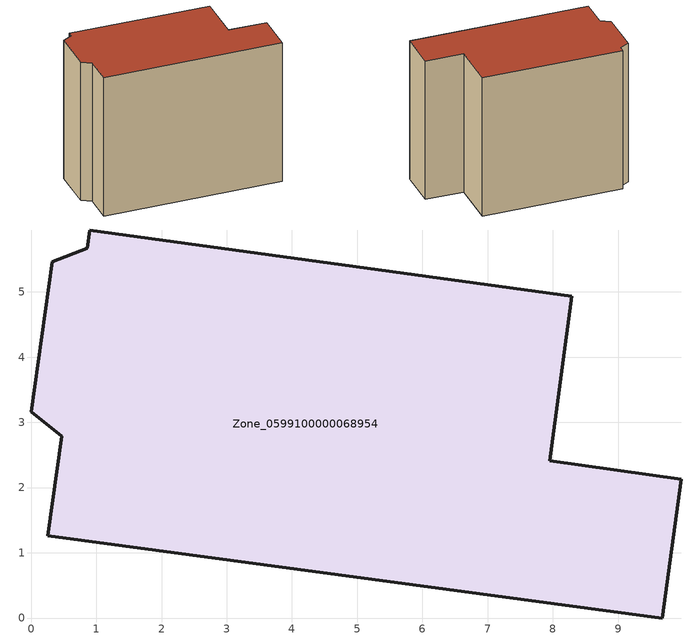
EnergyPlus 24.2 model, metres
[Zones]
Zone_0599100000068954
 floor ground (C_G): 7.95,2.41 9.97,2.13 9.68,0 0.26,1.26 0.47,2.79 0,3.16 0.32,5.46 0.86,5.67 0.9,5.95 8.29,4.93 z2.52
 wall outside (C_F): 0.86,5.67 0.32,5.46 0,3.16 0.47,2.79 0.26,1.26 9.68,0 9.97,2.13 7.95,2.41 8.29,4.93 0.9,5.95 0.86,5.67 z2.52:10.44
 roof outside (C_R): 8.29,4.93 0.9,5.95 0.86,5.67 0.32,5.46 0,3.16 0.47,2.79 0.26,1.26 9.68,0 9.97,2.13 7.95,2.41 z10.44
[BUILDING]
Pand.0599100000068954: North Axis=0; Terrain=City; Loads Convergence Tolerance Value=0.04; Temperature Convergence Tolerance Value=0.4; Solar Distribution=FullExterior; Maximum Number of Warmup Days=25; Minimum Number of Warmup Days=1
[Site:Location]
Rotterdam.The.Hague.AP_ZH_NLD Design_Conditions: Latitude=51.96; Longitude=4.45; Time Zone=1; Elevation=-4.5
[SITE:GROUNDTEMPERATURE:BUILDINGSURFACE]
18, 18, 18, 18, 18, 18, 18, 18, 18, 18, 18, 18
[MATERIAL] Thermal Absorptance=0.9; Solar Absorptance=0.7; Visible Absorptance=0.7
Name | Roughness | Thickness | Conductivity | Density | Specific Heat
G.TI.1946 | MediumSmooth | 0.15 | 1 | 540 | 1210
F.TI.1946 | Rough | 0.3 | 0.857143 | 1920 | 840
R.TI.1946 | MediumRough | 0.2 | 0.1 | 1500 | 1000
[CONSTRUCTION]
C_G: G.TI.1946
C_F: F.TI.1946
C_R: R.TI.1946
[ZONE]
Zone_0599100000068954: Type=1; Multiplier=1; Ceiling Height=Autocalculate; Volume=Autocalculate; Floor Area=autocalculate; Part of Total Floor Area=Yes
[ZONEINFILTRATION:DESIGNFLOWRATE]
Infil_Zone_0599100000068954: Zone or ZoneList or Space or SpaceList=Zone_0599100000068954; Schedule=AlwaysOn; Design Flow Rate Calculation Method=Flow/Area; Flow Rate per Floor Area=0.003; Constant Term Coefficient=1; Temperature Term Coefficient=0; Velocity Term Coefficient=0; Velocity Squared Term Coefficient=0
[HVACTEMPLATE:ZONE:IDEALLOADSAIRSYSTEM]
Zone_0599100000068954: Maximum Heating Supply Air Temperature=50; Minimum Cooling Supply Air Temperature=13; Maximum Heating Supply Air Humidity Ratio=0.0156; Minimum Cooling Supply Air Humidity Ratio=0.0077; Heating Limit=NoLimit; Cooling Limit=NoLimit; Dehumidification Control Type=ConstantSensibleHeatRatio; Cooling Sensible Heat Ratio=0.7; Dehumidification Setpoint=60; Humidification Control Type=None; Humidification Setpoint=30; Outdoor Air Method=None; Outdoor Air Flow Rate per Person=0.00944; Outdoor Air Flow Rate per Zone Floor Area=0; Outdoor Air Flow Rate per Zone=0; Demand Controlled Ventilation Type=None; Outdoor Air Economizer Type=NoEconomizer; Heat Recovery Type=None; Sensible Heat Recovery Effectiveness=0.7; Latent Heat Recovery Effectiveness=0.65
[ZONECONTROL:THERMOSTAT]
ThermostatControl_Zone_0599100000068954: Zone or ZoneList=Zone_0599100000068954; Control Type Schedule=DualSetpointControlType; Control 1=Thermostat_Zone_0599100000068954; Temperature Difference Between Cutout And Setpoint=0
[THERMOSTATSETPOINT:DUALSETPOINT]
Thermostat_Zone_0599100000068954: Heating Setpoint Temperature Schedule=HeatingSetpoint_Zone_0599100000068954; Cooling Setpoint Temperature Schedule=CoolingSetpoint_Zone_0599100000068954
[SCHEDULE:COMPACT]
HeatingSetpoint_Zone_0599100000068954: Through: 12/31, For: AllDays, Until: 24:00, 21
CoolingSetpoint_Zone_0599100000068954: Through: 12/31, For: AllDays, Until: 24:00, 24
DualSetpointControlType: Through: 12/31, For: AllDays, Until: 24:00, 4
AlwaysOn: Through: 12/31, For: AllDays, Until: 24:00, 1
